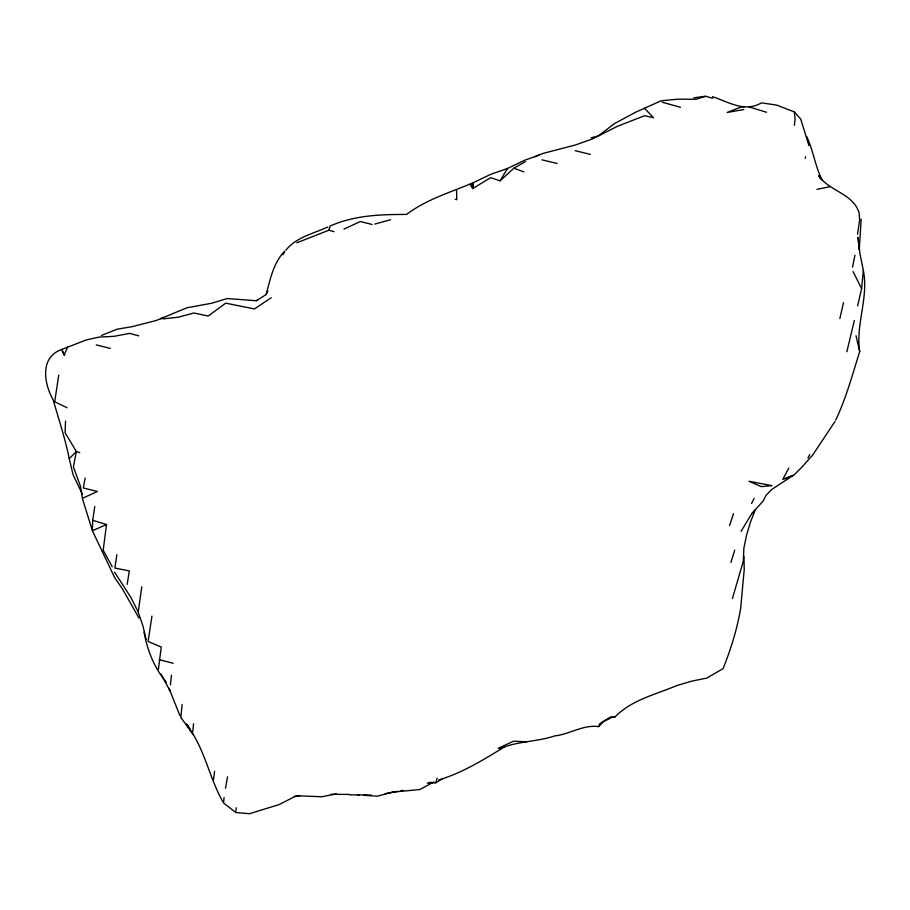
<?xml version="1.0" encoding="UTF-8"?>
<svg xmlns="http://www.w3.org/2000/svg" width="910" height="910" viewBox="0 0 910 910"><rect width="100%" height="100%" fill="white"/><g stroke="black" fill="none" stroke-linecap="round" stroke-linejoin="round"><path stroke-width="1.36" d="M278.995 804.611L249.465 813.711L235.792 812.528L236.259 807.773M525.366 161.627L513.911 168.191L500.102 180.84L490.649 177.689L472.677 188.563L473.211 182.705L490.41 174.504M139.002 618.14L122.384 588.804L114.66 577.622L92.388 530.758L92.695 520.304L94.788 506.46M65.52 421.171L65.111 432.819L76.36 451.497L79.75 452.588M861.178 219.026L859.302 249.363M859.097 249.34L858.05 237.339L859.973 253.822L863.362 270.486L861.588 288.584L857.641 305.805M180.908 717.103L182.102 704.397M158.397 669.373L161.252 647.078L148.102 641.448L151.936 616.115M224.087 797.456L223.542 802.984L235.792 812.528M192.727 731.947L193.557 723.757M170.432 684.923L171.444 675.243M794.35 125.341L795.067 119.449L794.362 111.964L776.753 105.094L761.408 102.864C744.88 112.76 728.228 101.897 712.485 96.676M138.263 611.793L141.767 586.836M213.452 779.677L214.589 771.316M805.304 158.42L805.555 156.691M92.695 520.304L106.504 524.535L103.194 550.254L112.237 566.748M116.855 554.713L114.865 568.09L129.311 570.889L127.195 584.402M857.493 234.154L859.631 220.322L859.131 212.804C852.954 193.295 829.476 191.475 818.647 175.698L820.797 179.02M225.521 788.265L227.534 776.799M85.108 478.091L83.31 487.931L97.472 491.514L82.366 498.339L80.455 486.259L73.426 466.853L76.36 451.497L69.24 458.708L73.084 474.758L82.48 494.392M58.752 375.102L54.702 401.731L67.078 407.748M852.522 267.21L854.945 255.175M839.862 318.523L843.524 302.655M854.354 320.422L846.88 351.738M732.413 598.53L743.299 561.299L743.868 548.139L746.564 535.148L750.397 522.294L755.402 509.589L751.671 513.877L741.036 531.349M101.545 335.426L117.174 329.17L132.337 326.622L156.327 320.457L186.948 307.785L211.609 303.257L227.147 298.537L256.404 300.732L266.073 294.567C270.304 279.415 273.262 262.797 284.739 251.149M296.819 242.788L328.897 230.219L330.102 226.044C354.331 215.306 380.471 214.362 406.497 214.453C426.619 199.267 450.507 192.397 473.211 182.705L473.325 187.881L472.768 184.889L469.992 184.309L472.677 188.563M427.302 783.101L435.765 782.793L437.187 778.107M863.362 270.486C868.8 297.832 855.525 324.278 859.7 351.499C852.522 374.556 846.152 397.988 835.824 419.908M730.901 562.46L734.711 550.22M729.49 525.696L733.54 513.615M499.658 748.828C517.062 741.002 536.843 742.003 554.816 735.871C569.797 734.245 583.401 724.383 598.678 726.624L599.656 723.803L610.451 717.012L615.012 716.955C631.677 699.767 655.359 694.694 676.585 685.639L691.827 681.112L705.455 678.348M67.909 346.494L64.075 355.048L61.766 349.429L86.211 339.976L98.894 337.11L113.898 336.347L129.538 333.413L138.809 335.858M266.073 294.567L267.915 290.893M751.546 503.526L754.151 498.35M788.811 468.115L782.782 479.411L792.997 475.407L785.125 478.728M807.955 457.912L809.741 454.602M500.102 180.84L507.45 168.498L524.535 160.308L538.947 155.098M835.107 421.319L812.721 455L801.619 467.421L794.316 474.69L771.646 489.546L765.958 495.461L763.274 500.818L751.671 513.877M282.976 254.72L284.421 252.48M285.854 250.239C296.125 237.282 313.37 233.574 327.805 227.034M706.456 678.28L723.12 668.6C730.821 649.194 737.236 628.946 740.66 608.233L744.221 569.592L743.925 556.272M598.678 726.624L603.512 721.539L612.464 717.114L615.012 716.955M256.404 300.732L257.61 299.834M271.237 297.718L254.447 308.945L225.737 303.166L208.174 316.054L193.898 312.983L178.212 317.226L163.118 318.864M160.888 318.887L163.231 317.363M504.743 746.678C483.858 759.645 462.678 772.67 438.802 779.961M435.765 782.793L442.533 778.641M433.899 781.906L419.931 789.505L392.29 792.201L377.32 796.193L363.829 795.272M279.632 804.36L294.317 796.773L298.435 795.829L321.833 796.75L336.416 793.929M498.259 748.293L513.433 741.229L526.64 741.707M343.957 229.081L360.337 221.528L372.11 224.474M591.17 137.751L598.291 135.954L614.478 123.589L635.794 112.157L661.16 100.771L677.95 99.167L696.07 99.27L705.421 96.289L712.792 98.246M92.388 530.758L106.504 524.535M534.716 156.85L542.633 153.517L575.632 144.929L592.592 138.866L617.31 126.365L644.61 115.706L653.63 117.799L644.553 108.324M490.922 174.219L507.45 168.498M374.772 224.076L390.572 219.731M428.599 782.793L431.181 782.19M816.964 189.371L829.863 186.709M397.727 791.313L385.203 793.634M400.332 790.824L402.948 790.346M743.766 109.564L727.135 112.453L741.434 106.902L744.13 106.925M693.898 97.802L705.421 96.289M294.283 796.295L299.879 795.738M331.138 794.293L349.554 794.43M371.394 795.09L357.687 794.919M350.088 794.896L359.473 794.908M541.996 159.83L557.125 163.47M575.165 150.65L590.431 154.416M96.301 344.901L110.372 348.428M766.538 112.271L748.964 106.868M159.295 659.705L173.253 663.254M680.452 107.278L662.23 102.216M64.985 354.923L64.166 354.695L61.766 349.429C39.312 357.334 44.089 383.918 53.281 400.173C58.809 419.635 65.281 438.836 69.24 458.708M455.227 199.256L456.786 199.7L456.558 190.167M328.897 230.219L334.038 231.686M513.911 168.191L523.853 171.899M794.362 111.964L800.766 119.13L808.922 145.645M181.022 717.694L193.932 735.644C206.229 756.585 210.904 780.7 222.848 801.744M166.234 682.159C154.336 667.974 147.283 650.332 144.064 632.211M193.386 734.723L186.607 724.019L190.383 729.968L187.414 725.179M114.535 572.14L130.642 597.005L138.047 611.668M822.515 180.658C815.144 166.86 813.472 150.696 806.669 136.523M161.047 674.037L170.398 691.645L169.01 688.256L179.839 715.51M853.08 271.635L861.588 288.584M138.229 612.111L142.87 625.773L146.18 639.525M82.651 499.362L92.035 529.518M856.003 335.71L859.7 351.499M771.726 485.61L761.386 486.634L748.919 481.253L771.726 485.61"/></g></svg>
